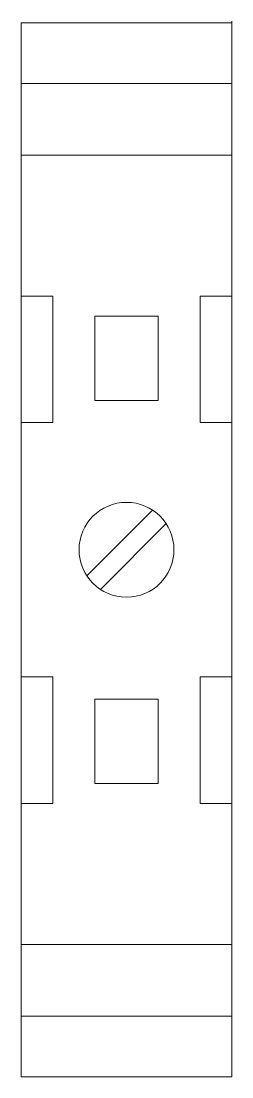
# Model space of a CAD drawing. Header units: millimetres. Extents: x 3520 to 8864, y 403 to 1747.
# Drawn here: x 5746.3 to 5756.3, y 1120.6 to 1170.7 of the extents above; entities that cross this region are included whole.
import ezdxf

# ---------------------------------------------------------------- set-up
doc = ezdxf.new("R2010")
doc.units = ezdxf.units.MM
doc.layers.add('Стерка', color=7, linetype='Continuous', lineweight=15)

msp = doc.modelspace()

# ---------------------------------------------------------------- linework, layer by layer
at = {"layer": 'Стерка', "color": 7}
for p, q in [((5746.315, 1170.639, 1518.358), (5756.315, 1170.639, 1518.358)), ((5746.315, 1170.639, 1518.358), (5746.315, 1120.639, 1518.358)), ((5756.315, 1170.713, 1518.358), (5756.315, 1120.713, 1518.358)), ((5756.315, 1170.713, 1518.358), (5756.315, 1120.713, 1518.358)), ((5756.315, 1170.713, 1518.358), (5756.315, 1120.713, 1518.358)), ((5756.315, 1170.713, 1518.358), (5756.315, 1120.713, 1518.358)), ((5756.315, 1170.713, 1518.358), (5756.315, 1120.713, 1518.358)), ((5756.315, 1120.713, 1518.358), (5756.315, 1170.713, 1518.358)), ((5756.315, 1120.713, 1518.358), (5756.315, 1170.713, 1518.358)), ((5756.315, 1170.713, 1518.358), (5756.315, 1120.713, 1518.358)), ((5756.315, 1120.713, 1518.358), (5756.315, 1170.713, 1518.358)), ((5756.315, 1120.713, 1518.358), (5756.315, 1170.713, 1518.358)), ((5756.315, 1170.713, 1518.358), (5756.315, 1120.713, 1518.358)), ((5756.315, 1170.639, 1518.358), (5756.315, 1120.639, 1518.358)), ((5756.315, 1120.639, 1518.358), (5756.315, 1170.639, 1518.358)), ((5756.315, 1120.639, 1518.358), (5756.315, 1170.639, 1518.358)), ((5756.315, 1170.639, 1518.358), (5756.315, 1120.639, 1518.358)), ((5756.315, 1170.639, 1518.358), (5756.315, 1120.639, 1518.358)), ((5756.315, 1167.757, 1518.358), (5746.315, 1167.757, 1518.358)), ((5756.315, 1168.213, 1518.358), (5756.315, 1123.213, 1518.358)), ((5756.315, 1168.213, 1518.358), (5756.315, 1123.213, 1518.358)), ((5756.315, 1168.139, 1518.358), (5756.315, 1123.139, 1518.358)), ((5756.315, 1168.139, 1518.358), (5756.315, 1123.139, 1518.358)), ((5756.315, 1166.713, 1518.358), (5756.315, 1124.713, 1518.358)), ((5756.315, 1166.713, 1518.358), (5756.315, 1124.713, 1518.358)), ((5756.315, 1164.36, 1518.358), (5746.315, 1164.36, 1518.358)), ((5756.315, 1163.213, 1518.358), (5756.315, 1128.213, 1518.358)), ((5756.315, 1163.213, 1518.358), (5756.315, 1128.213, 1518.358)), ((5756.315, 1163.139, 1518.358), (5756.315, 1128.139, 1518.358)), ((5756.315, 1163.139, 1518.358), (5756.315, 1128.139, 1518.358)), ((5756.315, 1163.139, 1518.358), (5756.315, 1128.139, 1518.358)), ((5756.315, 1123.213, 1518.358), (5756.315, 1158.213, 1518.358)), ((5756.315, 1123.213, 1518.358), (5756.315, 1158.213, 1518.358)), ((5756.315, 1123.139, 1518.358), (5756.315, 1158.139, 1518.358)), ((5756.315, 1123.139, 1518.358), (5756.315, 1158.139, 1518.358)), ((5756.315, 1123.139, 1518.358), (5756.315, 1158.139, 1518.358)), ((5747.815, 1157.669, 1518.358), (5746.315, 1157.669, 1518.358)), ((5747.815, 1151.669, 1518.358), (5747.815, 1157.669, 1518.358)), ((5754.815, 1151.669, 1518.358), (5754.815, 1157.669, 1518.358)), ((5754.815, 1157.669, 1518.358), (5756.315, 1157.669, 1518.358)), ((5749.815, 1152.72, 1518.358), (5749.815, 1156.72, 1518.358)), ((5749.815, 1156.72, 1518.358), (5751.315, 1156.72, 1518.358)), ((5751.315, 1156.72, 1518.358), (5752.815, 1156.72, 1518.358)), ((5752.815, 1156.72, 1518.358), (5752.815, 1152.72, 1518.358)), ((5752.815, 1152.72, 1518.358), (5749.815, 1152.72, 1518.358)), ((5746.315, 1151.669, 1518.358), (5747.815, 1151.669, 1518.358)), ((5756.315, 1151.669, 1518.358), (5754.815, 1151.669, 1518.358)), ((5756.315, 1140.713, 1518.358), (5756.315, 1150.713, 1518.358)), ((5756.315, 1140.713, 1518.358), (5756.315, 1150.713, 1518.358)), ((5756.315, 1140.639, 1518.358), (5756.315, 1150.639, 1518.358)), ((5756.315, 1140.639, 1518.358), (5756.315, 1150.639, 1518.358)), ((5756.315, 1140.639, 1518.358), (5756.315, 1150.639, 1518.358)), ((5749.438, 1144.398, 1518.358), (5752.555, 1147.516, 1518.358)), ((5750.074, 1143.762, 1518.358), (5753.192, 1146.88, 1518.358)), ((5756.315, 1145.713, 1518.358), (5756.315, 1135.713, 1518.358)), ((5756.315, 1145.713, 1518.358), (5756.315, 1135.713, 1518.358)), ((5756.315, 1145.639, 1518.358), (5756.315, 1135.639, 1518.358)), ((5756.315, 1145.639, 1518.358), (5756.315, 1135.639, 1518.358)), ((5756.315, 1145.639, 1518.358), (5756.315, 1135.639, 1518.358)), ((5746.315, 1139.609, 1518.358), (5747.815, 1139.609, 1518.358)), ((5747.815, 1139.609, 1518.358), (5747.815, 1133.609, 1518.358)), ((5756.315, 1139.609, 1518.358), (5754.815, 1139.609, 1518.358)), ((5754.815, 1139.609, 1518.358), (5754.815, 1133.609, 1518.358)), ((5752.815, 1138.558, 1518.358), (5749.815, 1138.558, 1518.358)), ((5749.815, 1138.558, 1518.358), (5749.815, 1134.558, 1518.358)), ((5752.815, 1134.558, 1518.358), (5752.815, 1138.558, 1518.358)), ((5749.815, 1134.558, 1518.358), (5751.315, 1134.558, 1518.358)), ((5751.315, 1134.558, 1518.358), (5752.815, 1134.558, 1518.358)), ((5747.815, 1133.609, 1518.358), (5746.315, 1133.609, 1518.358)), ((5754.815, 1133.609, 1518.358), (5756.315, 1133.609, 1518.358)), ((5756.315, 1126.918, 1518.358), (5746.315, 1126.918, 1518.358)), ((5756.315, 1123.521, 1518.358), (5746.315, 1123.521, 1518.358)), ((5756.315, 1120.639, 1518.358), (5746.315, 1120.639, 1518.358))]:
    msp.add_line(p, q, dxfattribs=at)
msp.add_circle((5751.315, 1145.639, 1518.358), 2.25, dxfattribs=at)

doc.saveas('drawing.dxf')
